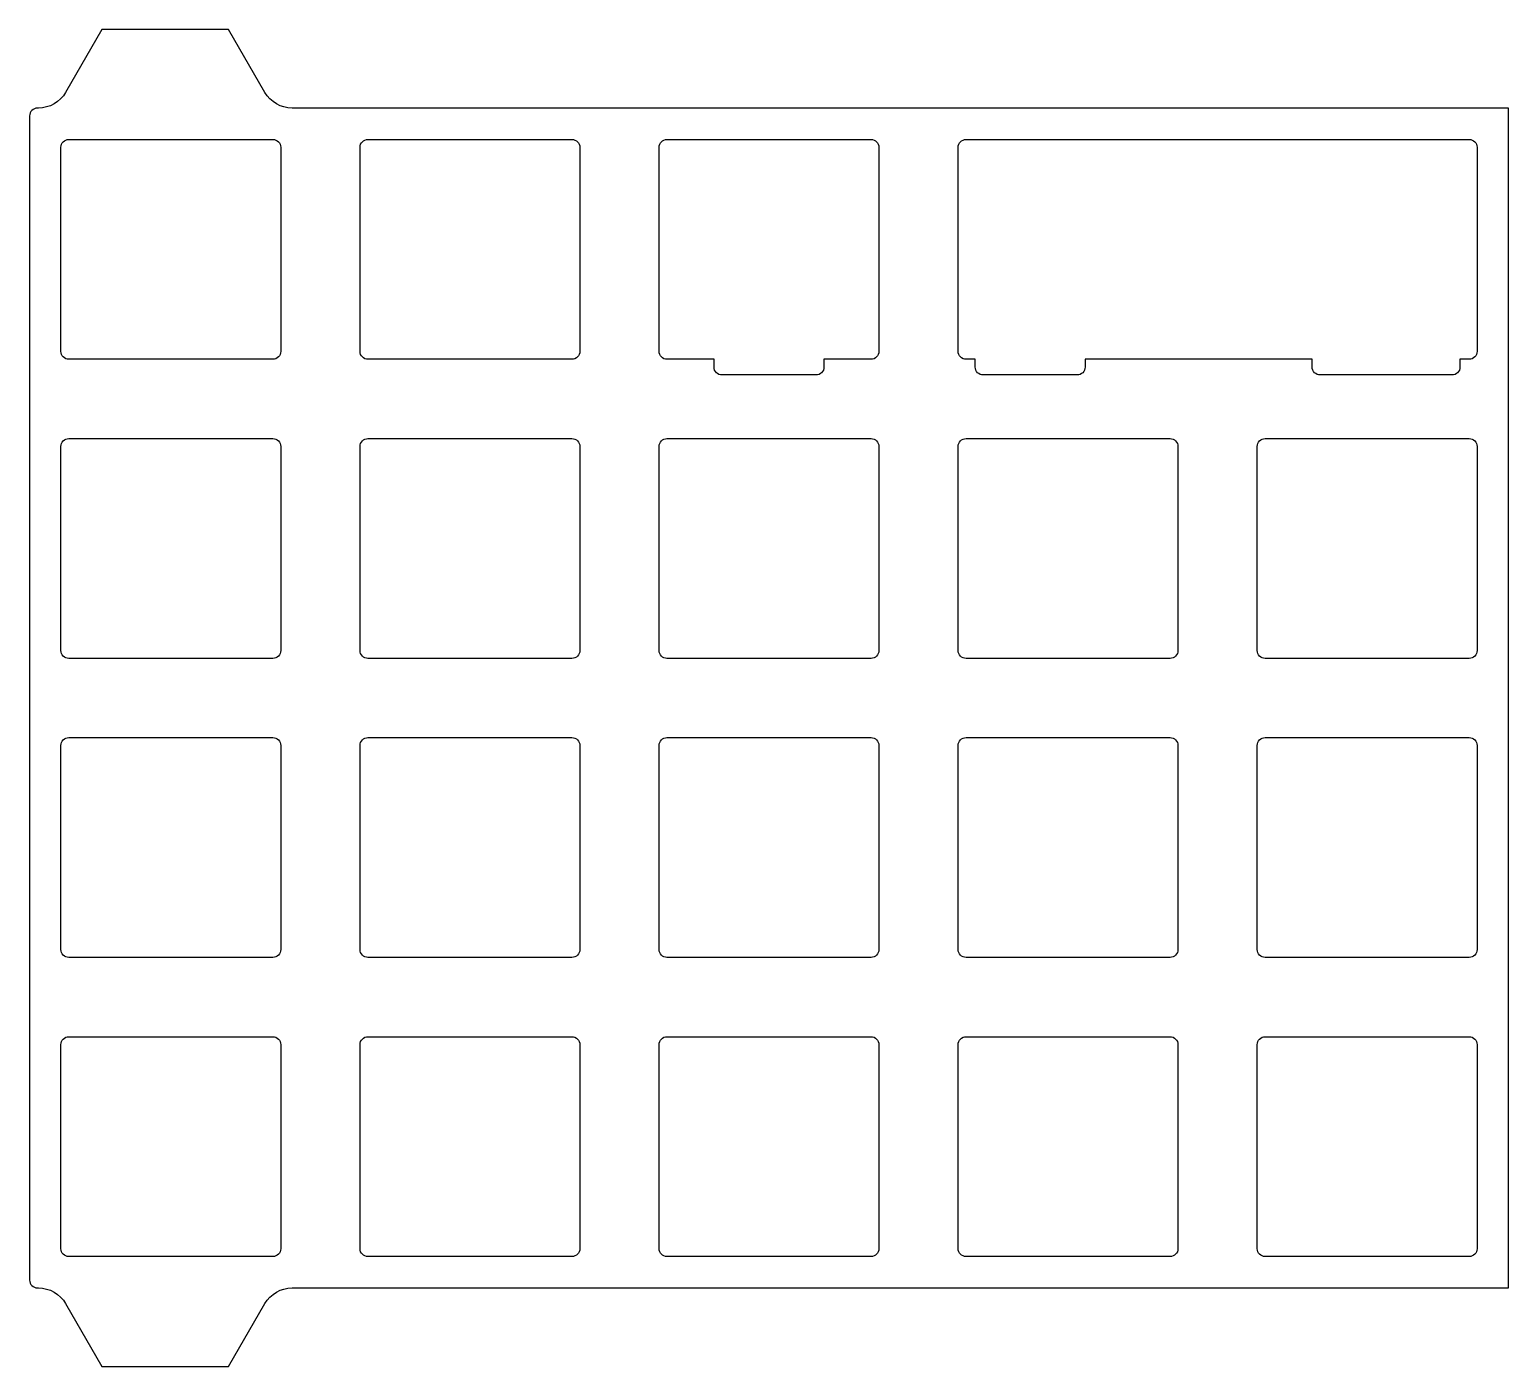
# Model space of a CAD drawing. Header units: millimetres. Extents: x -242.4 to -148.2, y -4.5 to 80.7.
import ezdxf

# ---------------------------------------------------------------- set-up
doc = ezdxf.new("R2010")
doc.units = ezdxf.units.MM
doc.layers.get('0').update_dxf_attribs({"linetype": 'CONTINUOUS'})

msp = doc.modelspace()

# ---------------------------------------------------------------- linework, layer by layer
for points in [[(-242.363, 75.175), (-242.363, 1.025, 0.414214), (-241.863, 0.525), (-241.796, 0.525, -0.267949), (-240.064, -0.475), (-237.754, -4.475), (-229.683, -4.475), (-227.373, -0.475, -0.267949), (-225.641, 0.525), (-148.163, 0.525), (-148.163, 75.675), (-225.641, 75.675, -0.267949), (-227.373, 76.675), (-229.683, 80.675), (-237.754, 80.675), (-240.064, 76.675, -0.267949), (-241.796, 75.675), (-241.863, 75.675, 0.414214)], [(-240.363, 60.175), (-240.363, 73.175, -0.414214), (-239.863, 73.675), (-226.863, 73.675, -0.414214), (-226.363, 73.175), (-226.363, 60.175, -0.414214), (-226.863, 59.675), (-239.863, 59.675, -0.414214)], [(-207.812, 73.675, -0.414214), (-207.313, 73.175), (-207.313, 60.175, -0.414214), (-207.812, 59.675), (-220.812, 59.675, -0.414214), (-221.312, 60.175), (-221.312, 73.175, -0.414214), (-220.812, 73.675)], [(-198.263, 73.675), (-192.262, 73.675), (-188.763, 73.675, -0.414214), (-188.263, 73.175), (-188.263, 60.175, -0.414214), (-188.763, 59.675), (-191.763, 59.675), (-191.763, 59.175, -0.414214), (-192.262, 58.675), (-198.263, 58.675, -0.414214), (-198.763, 59.175), (-198.763, 59.675), (-201.763, 59.675, -0.414214), (-202.263, 60.175), (-202.263, 73.175, -0.414214), (-201.763, 73.675)], [(-183.213, 60.175), (-183.213, 73.175, -0.414214), (-182.713, 73.675), (-181.626, 73.675), (-175.626, 73.675), (-173.188, 73.675), (-169.713, 73.675), (-163.663, 73.675), (-160.188, 73.675), (-160.162, 73.675), (-157.75, 73.675), (-154.163, 73.675), (-151.75, 73.675), (-150.663, 73.675, -0.414214), (-150.163, 73.175), (-150.163, 60.175, -0.414214), (-150.663, 59.675), (-151.25, 59.675), (-151.25, 59.175, -0.414214), (-151.75, 58.675), (-154.163, 58.675), (-157.75, 58.675), (-160.162, 58.675, -0.414214), (-160.663, 59.175), (-160.663, 59.675), (-163.663, 59.675), (-169.713, 59.675), (-173.188, 59.675), (-175.126, 59.675), (-175.126, 59.175, -0.414214), (-175.626, 58.675), (-181.626, 58.675, -0.414214), (-182.125, 59.175), (-182.125, 59.675), (-182.713, 59.675, -0.414214)], [(-226.863, 40.625), (-239.863, 40.625, -0.414214), (-240.363, 41.125), (-240.363, 54.125, -0.414214), (-239.863, 54.625), (-226.863, 54.625, -0.414214), (-226.363, 54.125), (-226.363, 41.125, -0.414214)], [(-220.812, 54.625), (-207.812, 54.625, -0.414214), (-207.313, 54.125), (-207.313, 41.125, -0.414214), (-207.812, 40.625), (-220.812, 40.625, -0.414214), (-221.312, 41.125), (-221.312, 54.125, -0.414214)], [(-188.763, 54.625, -0.414214), (-188.263, 54.125), (-188.263, 41.125, -0.414214), (-188.763, 40.625), (-201.763, 40.625, -0.414214), (-202.263, 41.125), (-202.263, 54.125, -0.414214), (-201.763, 54.625)], [(-183.213, 54.125, -0.414214), (-182.713, 54.625), (-169.713, 54.625, -0.414214), (-169.213, 54.125), (-169.213, 41.125, -0.414214), (-169.713, 40.625), (-182.713, 40.625, -0.414214), (-183.213, 41.125)], [(-150.663, 54.625, -0.414214), (-150.163, 54.125), (-150.163, 41.125, -0.414214), (-150.663, 40.625), (-163.663, 40.625, -0.414214), (-164.163, 41.125), (-164.163, 54.125, -0.414214), (-163.663, 54.625)], [(-226.363, 35.075), (-226.363, 22.075, -0.414214), (-226.863, 21.575), (-239.863, 21.575, -0.414214), (-240.363, 22.075), (-240.363, 35.075, -0.414214), (-239.863, 35.575), (-226.863, 35.575, -0.414214)], [(-221.312, 35.075, -0.414214), (-220.812, 35.575), (-207.812, 35.575, -0.414214), (-207.313, 35.075), (-207.313, 22.075, -0.414214), (-207.812, 21.575), (-220.812, 21.575, -0.414214), (-221.312, 22.075)], [(-188.763, 35.575, -0.414214), (-188.263, 35.075), (-188.263, 22.075, -0.414214), (-188.763, 21.575), (-201.763, 21.575, -0.414214), (-202.263, 22.075), (-202.263, 35.075, -0.414214), (-201.763, 35.575)], [(-183.213, 35.075, -0.414214), (-182.713, 35.575), (-169.713, 35.575, -0.414214), (-169.213, 35.075), (-169.213, 22.075, -0.414214), (-169.713, 21.575), (-182.713, 21.575, -0.414214), (-183.213, 22.075)], [(-150.163, 22.075, -0.414214), (-150.663, 21.575), (-163.663, 21.575, -0.414214), (-164.163, 22.075), (-164.163, 35.075, -0.414214), (-163.663, 35.575), (-150.663, 35.575, -0.414214), (-150.163, 35.075)], [(-226.863, 16.525, -0.414214), (-226.363, 16.025), (-226.363, 3.025, -0.414214), (-226.863, 2.525), (-239.863, 2.525, -0.414214), (-240.363, 3.025), (-240.363, 16.025, -0.414214), (-239.863, 16.525)], [(-207.812, 2.525), (-220.812, 2.525, -0.414214), (-221.312, 3.025), (-221.312, 16.025, -0.414214), (-220.812, 16.525), (-207.812, 16.525, -0.414214), (-207.313, 16.025), (-207.313, 3.025, -0.414214)], [(-201.763, 2.525, -0.414214), (-202.263, 3.025), (-202.263, 16.025, -0.414214), (-201.763, 16.525), (-188.763, 16.525, -0.414214), (-188.263, 16.025), (-188.263, 3.025, -0.414214), (-188.763, 2.525)], [(-169.713, 16.525, -0.414214), (-169.213, 16.025), (-169.213, 3.025, -0.414214), (-169.713, 2.525), (-182.713, 2.525, -0.414214), (-183.213, 3.025), (-183.213, 16.025, -0.414214), (-182.713, 16.525)], [(-164.163, 16.025, -0.414214), (-163.663, 16.525), (-150.663, 16.525, -0.414214), (-150.163, 16.025), (-150.163, 3.025, -0.414214), (-150.663, 2.525), (-163.663, 2.525, -0.414214), (-164.163, 3.025)]]:
    msp.add_lwpolyline(points, format="xyb", close=True)

doc.saveas('drawing.dxf')
